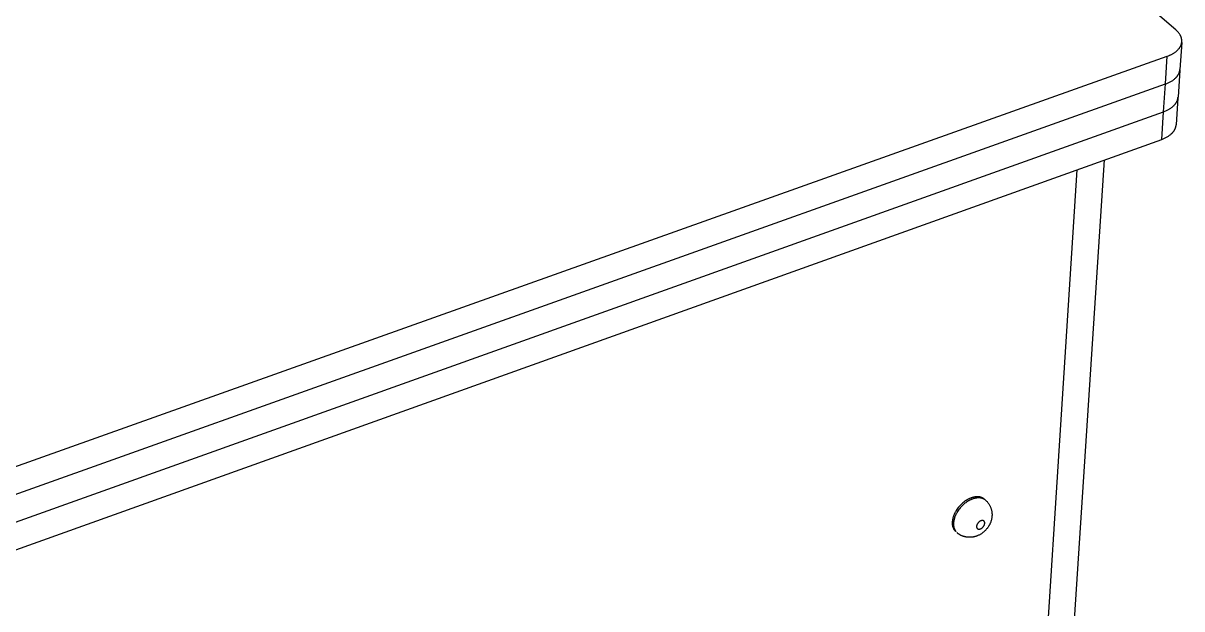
# Model space of a CAD drawing. Extents: x 623 to 1150, y 6 to 775.
# Drawn here: x 734.2 to 827.5, y 214.7 to 262 of the extents above; entities that cross this region are included whole.
import ezdxf

# ---------------------------------------------------------------- set-up
doc = ezdxf.new("R2010")
doc.units = 0
doc.layers.add('DIMENSIONES', color=7, linetype='CONTINUOUS')

msp = doc.modelspace()

# ---------------------------------------------------------------- linework, layer by layer
at = {"layer": 'DIMENSIONES'}
for points in [[(827.03, 261.405), (808.775, 277.044)], [(826.343, 259.287), (826.441, 259.324), (826.49, 259.343), (826.538, 259.364), (826.585, 259.385), (826.632, 259.407), (826.678, 259.43), (826.724, 259.454), (826.769, 259.478), (826.813, 259.504), (826.856, 259.53), (826.898, 259.557), (826.939, 259.585), (826.98, 259.613), (827.019, 259.643), (827.057, 259.673), (827.093, 259.704), (827.129, 259.735), (827.163, 259.767), (827.196, 259.8), (827.227, 259.834), (827.257, 259.868), (827.286, 259.903), (827.3, 259.92), (827.313, 259.938), (827.326, 259.956), (827.338, 259.974), (827.35, 259.992), (827.362, 260.01), (827.373, 260.029), (827.384, 260.047), (827.395, 260.066), (827.405, 260.085), (827.414, 260.103), (827.423, 260.122), (827.432, 260.141), (827.44, 260.16), (827.448, 260.179), (827.455, 260.199), (827.462, 260.218), (827.469, 260.237), (827.475, 260.257), (827.481, 260.276), (827.486, 260.296), (827.49, 260.315), (827.495, 260.335), (827.498, 260.355), (827.502, 260.374), (827.505, 260.394), (827.507, 260.414), (827.509, 260.433), (827.511, 260.453), (827.512, 260.473), (827.512, 260.493), (827.512, 260.513), (827.512, 260.532), (827.512, 260.552), (827.51, 260.572), (827.509, 260.592), (827.507, 260.611), (827.504, 260.631), (827.501, 260.651), (827.498, 260.67), (827.494, 260.69), (827.49, 260.709), (827.486, 260.729), (827.48, 260.748), (827.475, 260.767), (827.469, 260.787), (827.463, 260.806), (827.456, 260.825), (827.449, 260.844), (827.442, 260.863), (827.434, 260.882), (827.426, 260.9), (827.417, 260.919), (827.408, 260.938), (827.399, 260.956), (827.389, 260.974), (827.369, 261.011), (827.347, 261.047), (827.324, 261.082), (827.299, 261.117), (827.274, 261.151), (827.247, 261.185), (827.219, 261.218), (827.19, 261.251), (827.16, 261.283), (827.129, 261.315), (827.097, 261.345), (827.064, 261.376), (827.03, 261.405)], [(827.507, 260.394), (827.358, 258.212)], [(720.577, 221.59), (826.343, 259.287)], [(826.192, 257.046), (826.343, 259.287)], [(826.192, 257.046), (826.25, 257.067), (826.306, 257.09), (826.363, 257.113), (826.419, 257.137), (826.474, 257.163), (826.528, 257.19), (826.581, 257.218), (826.633, 257.247), (826.684, 257.277), (826.734, 257.308), (826.782, 257.341), (826.829, 257.374), (826.875, 257.409), (826.919, 257.444), (826.961, 257.481), (827.002, 257.518), (827.021, 257.537), (827.04, 257.557), (827.059, 257.576), (827.077, 257.596), (827.095, 257.616), (827.112, 257.636), (827.129, 257.656), (827.145, 257.677), (827.16, 257.698), (827.175, 257.719), (827.19, 257.74), (827.204, 257.761), (827.217, 257.783), (827.23, 257.804), (827.242, 257.826), (827.254, 257.848), (827.265, 257.87), (827.275, 257.892), (827.285, 257.914), (827.294, 257.937), (827.303, 257.959), (827.311, 257.982), (827.319, 258.005), (827.325, 258.027), (827.332, 258.05), (827.337, 258.073), (827.342, 258.096), (827.347, 258.119), (827.35, 258.142), (827.353, 258.165), (827.356, 258.188), (827.358, 258.212)], [(827.354, 258.154), (827.206, 255.977)], [(720.549, 219.32), (826.192, 257.046)], [(826.041, 254.811), (826.192, 257.046)], [(826.041, 254.811), (826.098, 254.832), (826.155, 254.854), (826.212, 254.878), (826.267, 254.902), (826.322, 254.928), (826.376, 254.955), (826.429, 254.983), (826.481, 255.012), (826.532, 255.042), (826.582, 255.073), (826.63, 255.105), (826.678, 255.139), (826.723, 255.173), (826.767, 255.209), (826.809, 255.246), (826.85, 255.283), (826.869, 255.302), (826.888, 255.322), (826.907, 255.341), (826.925, 255.361), (826.943, 255.381), (826.96, 255.401), (826.977, 255.421), (826.993, 255.442), (827.008, 255.463), (827.023, 255.484), (827.038, 255.505), (827.052, 255.526), (827.065, 255.548), (827.078, 255.569), (827.09, 255.591), (827.102, 255.613), (827.113, 255.635), (827.123, 255.657), (827.133, 255.68), (827.142, 255.702), (827.151, 255.725), (827.159, 255.747), (827.166, 255.77), (827.173, 255.793), (827.179, 255.816), (827.185, 255.838), (827.19, 255.862), (827.194, 255.885), (827.198, 255.908), (827.201, 255.931), (827.204, 255.954), (827.206, 255.977)], [(827.202, 255.919), (827.054, 253.748)], [(720.523, 217.056), (826.041, 254.811)], [(825.89, 252.58), (826.041, 254.811)], [(825.89, 252.58), (825.948, 252.602), (826.005, 252.624), (826.061, 252.647), (826.116, 252.672), (826.171, 252.698), (826.225, 252.725), (826.278, 252.752), (826.33, 252.782), (826.381, 252.812), (826.431, 252.843), (826.479, 252.876), (826.526, 252.909), (826.572, 252.944), (826.615, 252.979), (826.658, 253.016), (826.698, 253.053), (826.718, 253.072), (826.737, 253.092), (826.755, 253.111), (826.774, 253.131), (826.791, 253.151), (826.808, 253.171), (826.825, 253.192), (826.841, 253.212), (826.857, 253.233), (826.872, 253.254), (826.886, 253.275), (826.9, 253.297), (826.913, 253.318), (826.926, 253.34), (826.938, 253.362), (826.95, 253.383), (826.961, 253.406), (826.971, 253.428), (826.981, 253.45), (826.99, 253.473), (826.999, 253.495), (827.007, 253.518), (827.015, 253.54), (827.021, 253.563), (827.028, 253.586), (827.033, 253.609), (827.038, 253.632), (827.042, 253.655), (827.046, 253.678), (827.049, 253.702), (827.052, 253.725), (827.054, 253.748)], [(720.496, 214.798), (825.89, 252.58)], [(821.267, 250.923), (810.578, 86.887)], [(819.044, 250.126), (808.541, 86.054)], [(811.621, 223.558), (811.609, 223.569), (811.596, 223.58), (811.583, 223.59), (811.57, 223.6), (811.557, 223.61), (811.543, 223.619), (811.53, 223.629), (811.516, 223.638), (811.502, 223.646), (811.487, 223.655), (811.473, 223.663), (811.458, 223.671), (811.443, 223.678), (811.427, 223.685), (811.412, 223.692), (811.396, 223.699), (811.381, 223.705), (811.365, 223.711), (811.348, 223.717), (811.332, 223.722), (811.316, 223.727), (811.299, 223.732), (811.282, 223.736), (811.265, 223.74), (811.248, 223.744), (811.231, 223.747), (811.214, 223.751), (811.196, 223.753), (811.179, 223.756), (811.161, 223.758), (811.125, 223.762), (811.089, 223.764), (811.053, 223.765), (811.016, 223.765), (810.98, 223.764), (810.943, 223.762), (810.906, 223.758), (810.869, 223.754), (810.832, 223.748), (810.795, 223.742), (810.758, 223.734), (810.721, 223.726), (810.684, 223.717), (810.647, 223.706), (810.611, 223.695), (810.575, 223.683), (810.539, 223.671), (810.507, 223.659), (810.475, 223.646), (810.443, 223.632), (810.41, 223.618), (810.377, 223.603), (810.344, 223.586), (810.31, 223.57), (810.277, 223.552), (810.243, 223.533), (810.209, 223.514), (810.141, 223.472), (810.073, 223.427), (810.005, 223.379), (809.937, 223.327), (809.871, 223.272), (809.805, 223.215), (809.74, 223.154), (809.677, 223.091), (809.616, 223.025), (809.556, 222.957), (809.5, 222.887), (809.445, 222.816), (809.394, 222.743), (809.345, 222.669), (809.322, 222.632), (809.3, 222.594), (809.278, 222.557), (809.258, 222.519), (809.238, 222.481), (809.219, 222.443), (809.201, 222.406), (809.183, 222.368), (809.167, 222.331), (809.152, 222.293), (809.137, 222.256), (809.123, 222.219), (809.11, 222.183), (809.098, 222.146), (809.087, 222.11), (809.077, 222.074), (809.068, 222.039), (809.059, 222.004), (809.051, 221.969), (809.045, 221.935), (809.038, 221.901), (809.033, 221.867), (809.029, 221.835), (809.025, 221.802), (809.022, 221.77), (809.02, 221.739)], [(811.615, 223.548), (811.603, 223.556), (811.59, 223.563), (811.577, 223.571), (811.564, 223.577), (811.551, 223.584), (811.538, 223.591), (811.525, 223.597), (811.511, 223.603), (811.498, 223.609), (811.484, 223.614), (811.47, 223.619), (811.456, 223.624), (811.442, 223.629), (811.427, 223.634), (811.398, 223.642), (811.369, 223.65), (811.339, 223.656), (811.309, 223.662), (811.278, 223.666), (811.247, 223.67), (811.216, 223.673), (811.184, 223.675), (811.153, 223.676), (811.121, 223.676), (811.089, 223.675), (811.056, 223.673), (811.024, 223.671), (810.992, 223.667), (810.959, 223.663), (810.927, 223.658), (810.894, 223.652), (810.862, 223.646), (810.83, 223.638), (810.798, 223.63), (810.766, 223.622), (810.734, 223.613), (810.702, 223.603), (810.67, 223.592), (810.639, 223.581), (810.607, 223.569), (810.575, 223.556), (810.543, 223.543), (810.51, 223.528), (810.477, 223.513), (810.444, 223.497), (810.41, 223.48), (810.377, 223.462), (810.343, 223.443), (810.309, 223.424), (810.241, 223.382), (810.173, 223.337), (810.105, 223.289), (810.037, 223.237), (809.971, 223.183), (809.905, 223.125), (809.84, 223.064), (809.777, 223.001), (809.716, 222.935), (809.656, 222.867), (809.6, 222.797), (809.545, 222.726), (809.494, 222.653), (809.445, 222.579), (809.422, 222.542), (809.4, 222.504), (809.378, 222.467), (809.358, 222.429), (809.338, 222.391), (809.319, 222.354), (809.301, 222.316), (809.283, 222.278), (809.267, 222.241), (809.251, 222.204), (809.237, 222.166), (809.223, 222.129), (809.21, 222.093), (809.198, 222.056), (809.187, 222.02), (809.177, 221.984), (809.168, 221.949), (809.159, 221.914), (809.151, 221.879), (809.144, 221.845), (809.138, 221.811), (809.133, 221.778), (809.129, 221.745), (809.125, 221.712), (809.122, 221.68), (809.12, 221.649)], [(811.714, 223.475), (811.749, 223.443), (811.784, 223.409), (811.817, 223.374), (811.849, 223.337), (811.88, 223.3), (811.91, 223.262), (811.939, 223.222), (811.966, 223.182), (811.993, 223.141), (812.017, 223.099), (812.041, 223.056), (812.063, 223.013), (812.083, 222.969), (812.103, 222.925), (812.12, 222.88), (812.136, 222.835), (812.148, 222.798), (812.16, 222.761), (812.17, 222.723), (812.179, 222.686), (812.188, 222.648), (812.195, 222.61), (812.202, 222.571), (812.207, 222.533), (812.212, 222.494), (812.216, 222.455), (812.219, 222.417), (812.221, 222.378), (812.222, 222.339), (812.222, 222.3), (812.221, 222.261), (812.219, 222.223), (812.216, 222.19), (812.213, 222.157), (812.209, 222.124), (812.205, 222.091), (812.2, 222.058), (812.194, 222.026), (812.188, 221.993), (812.181, 221.961), (812.174, 221.928), (812.166, 221.896), (812.157, 221.864), (812.148, 221.832), (812.138, 221.8), (812.127, 221.769), (812.116, 221.738), (812.091, 221.674), (812.078, 221.64), (812.063, 221.608), (812.048, 221.575), (812.033, 221.542), (812.016, 221.51), (811.999, 221.479), (811.982, 221.447), (811.964, 221.416), (811.945, 221.385), (811.926, 221.355), (811.906, 221.325), (811.886, 221.295), (811.865, 221.266), (811.844, 221.237), (811.822, 221.208), (811.789, 221.168), (811.755, 221.129), (811.721, 221.09), (811.685, 221.052), (811.648, 221.015), (811.61, 220.98), (811.571, 220.945), (811.531, 220.911), (811.49, 220.878), (811.448, 220.846), (811.406, 220.816), (811.362, 220.787), (811.318, 220.758), (811.274, 220.732), (811.229, 220.706), (811.183, 220.682), (811.135, 220.658), (811.086, 220.636), (811.037, 220.615), (810.987, 220.596), (810.932, 220.577), (810.905, 220.568), (810.877, 220.559), (810.848, 220.551), (810.82, 220.544), (810.791, 220.537), (810.763, 220.53), (810.734, 220.524), (810.705, 220.519), (810.676, 220.514), (810.647, 220.51), (810.617, 220.506), (810.588, 220.502), (810.559, 220.5), (810.529, 220.497), (810.499, 220.496), (810.47, 220.494), (810.44, 220.494), (810.411, 220.494), (810.381, 220.494), (810.352, 220.495), (810.322, 220.496), (810.293, 220.498), (810.264, 220.501), (810.234, 220.504), (810.205, 220.507), (810.176, 220.511), (810.147, 220.516), (810.119, 220.521), (810.09, 220.526), (810.062, 220.532), (810.029, 220.54), (809.997, 220.548), (809.965, 220.557), (809.934, 220.567), (809.902, 220.578), (809.871, 220.589), (809.84, 220.601), (809.809, 220.613), (809.778, 220.626), (809.748, 220.64), (809.718, 220.655), (809.688, 220.67), (809.659, 220.686), (809.63, 220.702), (809.602, 220.719), (809.574, 220.737), (809.55, 220.753), (809.526, 220.769), (809.503, 220.786), (809.48, 220.804), (809.457, 220.821), (809.435, 220.84), (809.413, 220.858), (809.391, 220.877)], [(811.707, 223.481), (811.688, 223.496), (811.669, 223.511), (811.649, 223.526), (811.629, 223.54)], [(811.634, 223.546), (811.714, 223.475)], [(809.02, 221.739), (809.017, 221.714), (809.015, 221.688), (809.014, 221.662), (809.014, 221.636), (809.014, 221.61), (809.015, 221.584), (809.017, 221.558), (809.019, 221.532), (809.022, 221.506), (809.026, 221.479), (809.031, 221.453), (809.036, 221.427), (809.043, 221.401), (809.05, 221.375), (809.057, 221.35), (809.066, 221.324), (809.075, 221.299), (809.085, 221.274), (809.096, 221.25), (809.107, 221.226), (809.119, 221.202), (809.131, 221.178), (809.145, 221.155), (809.158, 221.133), (809.173, 221.111), (809.188, 221.089), (809.203, 221.068), (809.219, 221.048), (809.236, 221.028), (809.253, 221.008), (809.27, 220.989), (809.288, 220.971)], [(809.12, 221.649), (809.118, 221.627), (809.116, 221.605), (809.115, 221.582), (809.115, 221.56), (809.115, 221.537), (809.116, 221.515), (809.117, 221.492), (809.118, 221.47), (809.12, 221.447), (809.123, 221.424), (809.126, 221.402), (809.13, 221.379), (809.134, 221.357), (809.139, 221.334), (809.144, 221.312), (809.15, 221.29), (809.157, 221.268), (809.163, 221.246), (809.171, 221.224), (809.179, 221.202), (809.187, 221.181), (809.196, 221.16), (809.205, 221.139), (809.215, 221.119), (809.225, 221.098), (809.236, 221.078), (809.247, 221.059), (809.258, 221.039), (809.27, 221.02), (809.283, 221.002), (809.295, 220.983), (809.308, 220.965)], [(809.302, 220.959), (809.289, 220.97)]]:
    msp.add_lwpolyline(points, dxfattribs=at)
msp.add_lwpolyline([(810.974, 221.379), (810.973, 221.37), (810.973, 221.361), (810.974, 221.352), (810.974, 221.343), (810.975, 221.333), (810.976, 221.324), (810.977, 221.315), (810.978, 221.31), (810.979, 221.305), (810.98, 221.301), (810.981, 221.296), (810.982, 221.291), (810.983, 221.287), (810.984, 221.282), (810.986, 221.278), (810.987, 221.273), (810.989, 221.269), (810.991, 221.265), (810.992, 221.26), (810.994, 221.256), (810.996, 221.252), (810.999, 221.248), (811.001, 221.244), (811.003, 221.24), (811.006, 221.236), (811.008, 221.232), (811.01, 221.229), (811.012, 221.226), (811.015, 221.223), (811.017, 221.22), (811.02, 221.217), (811.023, 221.214), (811.025, 221.212), (811.028, 221.209), (811.031, 221.206), (811.034, 221.204), (811.037, 221.201), (811.04, 221.199), (811.043, 221.196), (811.046, 221.194), (811.049, 221.192), (811.052, 221.189), (811.056, 221.187), (811.059, 221.185), (811.062, 221.183), (811.066, 221.181), (811.069, 221.179), (811.073, 221.177), (811.076, 221.176), (811.08, 221.174), (811.083, 221.172), (811.087, 221.171), (811.09, 221.169), (811.094, 221.168), (811.098, 221.167), (811.101, 221.165), (811.105, 221.164), (811.111, 221.162), (811.118, 221.161), (811.124, 221.159), (811.13, 221.158), (811.137, 221.157), (811.143, 221.156), (811.15, 221.155), (811.156, 221.155), (811.163, 221.154), (811.169, 221.154), (811.176, 221.154), (811.182, 221.154), (811.189, 221.155), (811.196, 221.155), (811.202, 221.156), (811.209, 221.157), (811.215, 221.158), (811.222, 221.159), (811.228, 221.16), (811.235, 221.161), (811.241, 221.163), (811.248, 221.164), (811.254, 221.166), (811.261, 221.168), (811.274, 221.172), (811.286, 221.177), (811.299, 221.181), (811.311, 221.187), (811.319, 221.19), (811.326, 221.194), (811.341, 221.201), (811.355, 221.209), (811.369, 221.217), (811.383, 221.226), (811.396, 221.235), (811.409, 221.245), (811.422, 221.255), (811.435, 221.265), (811.447, 221.276), (811.459, 221.287), (811.471, 221.298), (811.482, 221.309), (811.493, 221.321), (811.504, 221.333), (811.515, 221.346), (811.525, 221.358), (811.534, 221.37), (811.544, 221.383), (811.553, 221.396), (811.561, 221.409), (811.57, 221.422), (811.578, 221.436), (811.585, 221.45), (811.592, 221.464), (811.599, 221.478), (811.605, 221.493), (811.608, 221.5), (811.611, 221.507), (811.613, 221.515), (811.616, 221.522), (811.618, 221.53), (811.621, 221.538), (811.623, 221.546), (811.625, 221.553), (811.627, 221.561), (811.628, 221.569), (811.631, 221.582), (811.633, 221.595), (811.634, 221.608), (811.635, 221.614), (811.635, 221.621), (811.636, 221.627), (811.636, 221.634), (811.636, 221.64), (811.636, 221.647), (811.636, 221.653), (811.636, 221.66), (811.635, 221.666), (811.635, 221.673), (811.634, 221.679), (811.633, 221.685), (811.632, 221.691), (811.631, 221.698), (811.63, 221.704), (811.628, 221.71), (811.627, 221.716), (811.625, 221.722), (811.623, 221.727), (811.621, 221.733), (811.618, 221.739), (811.617, 221.741), (811.616, 221.744), (811.614, 221.747), (811.613, 221.75), (811.611, 221.752), (811.61, 221.755), (811.608, 221.757), (811.607, 221.76), (811.605, 221.763), (811.603, 221.765), (811.6, 221.769), (811.597, 221.773), (811.594, 221.777), (811.591, 221.781), (811.587, 221.785), (811.584, 221.789), (811.58, 221.792), (811.576, 221.796), (811.572, 221.799), (811.568, 221.802), (811.564, 221.806), (811.559, 221.809), (811.555, 221.812), (811.551, 221.814), (811.546, 221.817), (811.541, 221.82), (811.537, 221.822), (811.532, 221.825), (811.527, 221.827), (811.522, 221.829), (811.517, 221.832), (811.512, 221.833), (811.507, 221.835), (811.502, 221.837), (811.497, 221.839), (811.492, 221.84), (811.487, 221.842), (811.482, 221.843), (811.477, 221.844), (811.471, 221.845), (811.466, 221.846), (811.461, 221.847), (811.454, 221.847), (811.447, 221.848), (811.44, 221.848), (811.433, 221.848), (811.426, 221.848), (811.419, 221.848), (811.412, 221.848), (811.405, 221.847), (811.398, 221.846), (811.391, 221.845), (811.384, 221.844), (811.378, 221.842), (811.371, 221.841), (811.364, 221.839), (811.357, 221.837), (811.35, 221.835), (811.343, 221.833), (811.337, 221.831), (811.33, 221.828), (811.323, 221.826), (811.31, 221.82), (811.297, 221.814), (811.284, 221.808), (811.271, 221.801), (811.259, 221.794), (811.246, 221.787), (811.232, 221.778), (811.218, 221.769), (811.205, 221.759), (811.192, 221.75), (811.179, 221.739), (811.166, 221.729), (811.154, 221.718), (811.142, 221.707), (811.13, 221.696), (811.119, 221.684), (811.107, 221.672), (811.097, 221.66), (811.086, 221.647), (811.076, 221.634), (811.067, 221.621), (811.057, 221.607), (811.049, 221.594), (811.041, 221.581), (811.033, 221.568), (811.026, 221.554), (811.019, 221.54), (811.012, 221.526), (811.006, 221.512), (811, 221.498), (810.995, 221.483), (810.99, 221.469), (810.988, 221.462), (810.986, 221.454), (810.984, 221.447), (810.983, 221.439), (810.981, 221.432), (810.979, 221.424), (810.978, 221.417), (810.977, 221.409), (810.976, 221.402), (810.975, 221.394), (810.974, 221.387)], close=True, dxfattribs=at)

doc.saveas('drawing.dxf')
